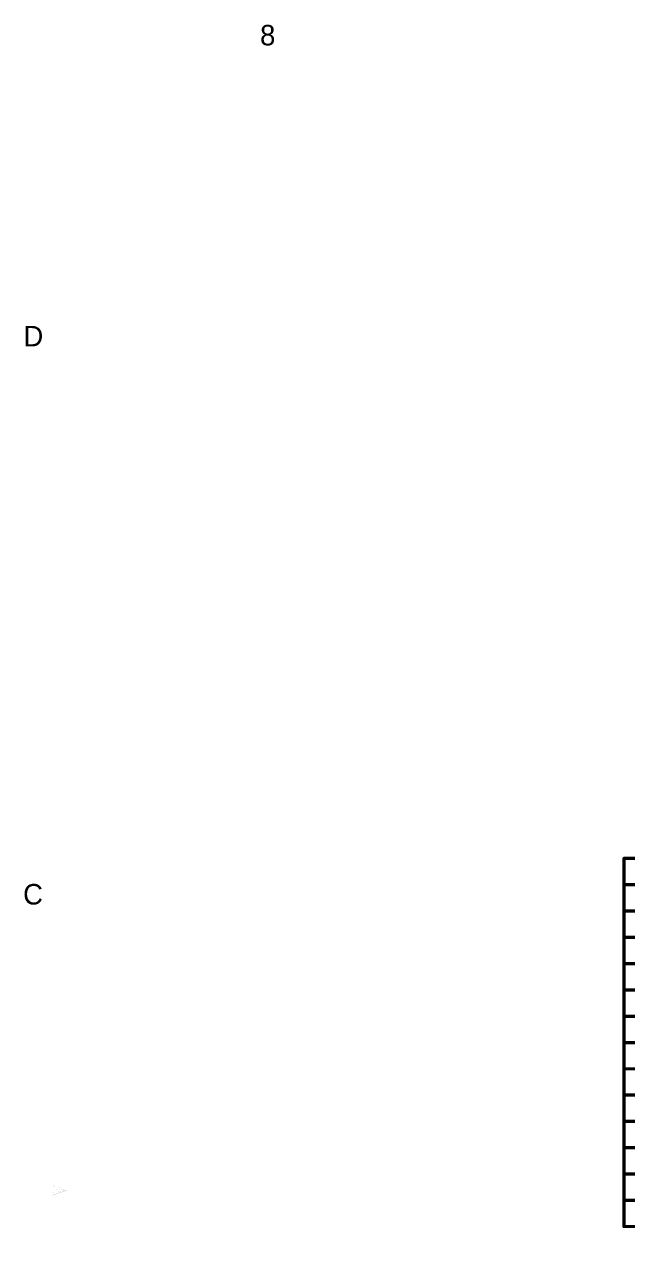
# Model space of a CAD drawing. Header units: millimetres. Extents: x 111 to 521, y 105 to 375.
# Drawn here: x 111 to 180.9, y 233.1 to 375.3 of the extents above; entities that cross this region are included whole.
import ezdxf

# ---------------------------------------------------------------- set-up
doc = ezdxf.new("R2010")
doc.units = ezdxf.units.MM
doc.layers.add('DrillDrawing', color=1, linetype='Continuous')

msp = doc.modelspace()

# ---------------------------------------------------------------- linework, layer by layer
at = {"layer": 'DrillDrawing'}
for points, const_width in [([(165.91, 370.31), (165.91, 372.46)], 0.0038), ([(115.91, 370.31), (515.96, 370.31)], 0.0038), ([(115.91, 109.96), (115.91, 370.31)], 0.0038), ([(112.73, 305.22), (115.91, 305.22)], 0.0038), ([(180.54, 278.63), (295.82, 278.63)], 0.381), ([(180.54, 235.96), (180.54, 278.63)], 0.381), ([(180.54, 275.58), (295.82, 275.58)], 0.381), ([(180.54, 272.53), (190.95, 272.53)], 0.381), ([(180.54, 269.48), (190.95, 269.48)], 0.381), ([(180.54, 266.44), (190.95, 266.44)], 0.381), ([(180.54, 263.39), (190.95, 263.39)], 0.381), ([(180.54, 260.34), (190.95, 260.34)], 0.381), ([(180.54, 257.29), (190.95, 257.29)], 0.381), ([(180.54, 254.24), (190.95, 254.24)], 0.381), ([(180.54, 251.2), (190.95, 251.2)], 0.381), ([(180.54, 248.15), (190.95, 248.15)], 0.381), ([(180.54, 245.1), (190.95, 245.1)], 0.381), ([(180.54, 242.05), (190.95, 242.05)], 0.381), ([(114.2, 239.56), (114.2, 240.74)], 0.0038), ([(114.2, 240.74), (115.91, 240.13)], 0.0038), ([(112.73, 240.13), (115.91, 240.13)], 0.0038), ([(114.2, 240.36), (115.91, 240.13)], 0.0038), ([(114.2, 239.87), (115.91, 240.13)], 0.0038), ([(114.2, 239.56), (115.91, 240.13)], 0.0038), ([(180.54, 239), (190.95, 239)], 0.381), ([(180.54, 235.96), (190.95, 235.96)], 0.381)]:
    msp.add_lwpolyline(points, dxfattribs=dict(at, const_width=const_width))
for points, const_width in [([(165.91, 372.46, 1), (165.91, 372.46, 1)], 0.0019), ([(115.91, 370.31, 1), (115.91, 370.31, 1)], 0.0019), ([(115.91, 370.31, 1), (115.91, 370.31, 1)], 0.0019), ([(165.91, 370.31, 1), (165.91, 370.31, 1)], 0.0019), ([(112.73, 305.22, 1), (112.73, 305.22, 1)], 0.0019), ([(115.91, 305.22, 1), (115.91, 305.22, 1)], 0.0019), ([(180.44, 278.63, 1), (180.63, 278.63, 1)], 0.191), ([(180.44, 278.63, 1), (180.63, 278.63, 1)], 0.191), ([(180.44, 275.58, 1), (180.63, 275.58, 1)], 0.191), ([(180.44, 272.53, 1), (180.63, 272.53, 1)], 0.191), ([(180.44, 269.48, 1), (180.63, 269.48, 1)], 0.191), ([(180.44, 266.44, 1), (180.63, 266.44, 1)], 0.191), ([(180.44, 263.39, 1), (180.63, 263.39, 1)], 0.191), ([(180.44, 260.34, 1), (180.63, 260.34, 1)], 0.191), ([(180.44, 257.29, 1), (180.63, 257.29, 1)], 0.191), ([(180.44, 254.24, 1), (180.63, 254.24, 1)], 0.191), ([(180.44, 251.2, 1), (180.63, 251.2, 1)], 0.191), ([(180.44, 248.15, 1), (180.63, 248.15, 1)], 0.191), ([(180.44, 245.1, 1), (180.63, 245.1, 1)], 0.191), ([(180.44, 242.05, 1), (180.63, 242.05, 1)], 0.191), ([(114.2, 240.74, 1), (114.2, 240.74, 1)], 0.0019), ([(114.2, 240.74, 1), (114.2, 240.74, 1)], 0.0019), ([(112.73, 240.13, 1), (112.73, 240.13, 1)], 0.0019), ([(114.2, 240.36, 1), (114.2, 240.36, 1)], 0.0019), ([(114.2, 239.87, 1), (114.2, 239.87, 1)], 0.0019), ([(114.2, 239.56, 1), (114.2, 239.56, 1)], 0.0019), ([(114.2, 239.56, 1), (114.2, 239.56, 1)], 0.0019), ([(115.91, 240.13, 1), (115.91, 240.13, 1)], 0.0019), ([(115.91, 240.13, 1), (115.91, 240.13, 1)], 0.0019), ([(115.91, 240.13, 1), (115.91, 240.13, 1)], 0.0019), ([(115.91, 240.13, 1), (115.91, 240.13, 1)], 0.0019), ([(115.91, 240.13, 1), (115.91, 240.13, 1)], 0.0019), ([(180.44, 239, 1), (180.63, 239, 1)], 0.191), ([(180.44, 235.96, 1), (180.63, 235.96, 1)], 0.191), ([(180.44, 235.96, 1), (180.63, 235.96, 1)], 0.191)]:
    msp.add_lwpolyline(points, format="xyb", close=True, dxfattribs=dict(at, const_width=const_width))

# ---------------------------------------------------------------- texts
for s, p in [('8', (138.33, 372.89)), ('D', (110.89, 337.99)), ('C', (110.85, 273.29))]:
    msp.add_text(s, height=2.38, dxfattribs=at).set_placement(p)

doc.saveas('drawing.dxf')
